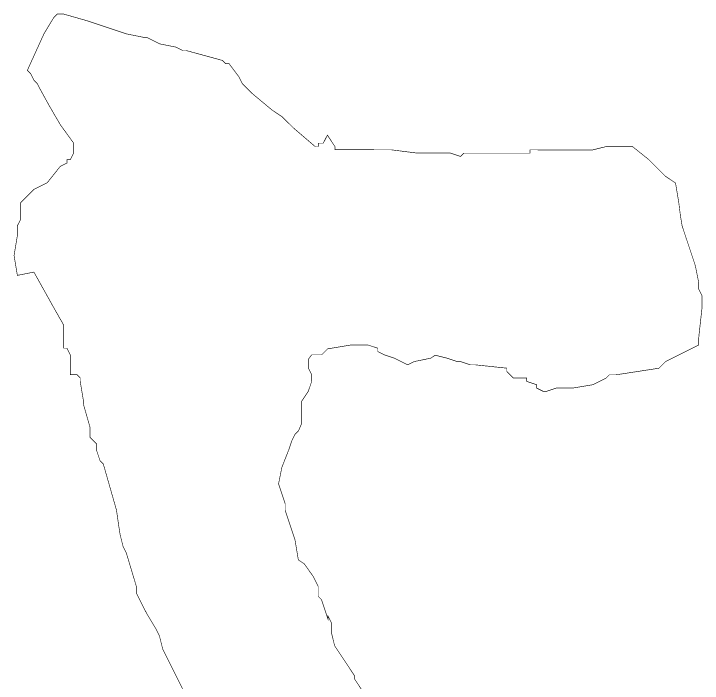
# Model space of a CAD drawing. Header units: metres. Extents: x 339894 to 343366, y 1762131 to 1766575.
# Drawn here: x 341081 to 343366, y 1764353 to 1766575 of the extents above; entities that cross this region are included whole.
import ezdxf

# ---------------------------------------------------------------- set-up
doc = ezdxf.new("R2010")
doc.units = ezdxf.units.M

msp = doc.modelspace()

# ---------------------------------------------------------------- linework, layer by layer
at = {"color": 6, "const_width": 2}
msp.add_lwpolyline([(341641.4, 1764334.5), (341575.6, 1764466.3), (341564.6, 1764510.2), (341553.7, 1764532.2), (341522.5, 1764584.2), (341487.8, 1764652.9), (341487.9, 1764674.9), (341463.4, 1764756.4), (341454.9, 1764784.7), (341444, 1764806.7), (341433.9, 1764847), (341428, 1764885.8), (341422.1, 1764927.4), (341386, 1765053.7), (341378.2, 1765081.1), (341367.2, 1765092.1), (341356.3, 1765125.1), (341356.3, 1765147), (341334.3, 1765169), (341334.3, 1765201.9), (341312.4, 1765278.8), (341312.4, 1765289.8), (341306.9, 1765322.7), (341301.4, 1765355.6), (341301.5, 1765366.6), (341290.5, 1765377.6), (341268.5, 1765377.6), (341268.5, 1765389.9), (341268.5, 1765443.5), (341257.6, 1765465.4), (341246.6, 1765465.4), (341246.6, 1765490.8), (341246.6, 1765542.3), (341213.7, 1765599.9), (341147.9, 1765717.9), (341093, 1765707), (341089.8, 1765726.2), (341084.7, 1765757), (341082, 1765772.9), (341089.9, 1765820.2), (341093, 1765838.7), (341093, 1765871.7), (341104.1, 1765893.6), (341104.1, 1765948.5), (341148, 1765992.4), (341191.9, 1766014.3), (341235.8, 1766069.2), (341257.8, 1766080.2), (341257.8, 1766091.2), (341268.8, 1766091.2), (341279.8, 1766113.1), (341279.8, 1766146), (341235.9, 1766206.4), (341197.5, 1766272.3), (341167.1, 1766327.8), (341159.1, 1766343.7), (341148.1, 1766354.7), (341137.2, 1766376.6), (341126.2, 1766387.6), (341181.1, 1766508.4), (341214.1, 1766563.2), (341225.1, 1766574.2), (341247, 1766574.2), (341323.8, 1766552.2), (341419.1, 1766520.5), (341455.6, 1766508.3), (341510.4, 1766497.3), (341521.4, 1766497.3), (341541.6, 1766487.2), (341565.3, 1766475.3), (341620.2, 1766464.3), (341642.2, 1766453.3), (341653.2, 1766453.3), (341680.3, 1766445.9), (341773.9, 1766420.3), (341784.9, 1766409.3), (341795.9, 1766409.3), (341828.8, 1766365.4), (341839.7, 1766343.5), (341873.3, 1766310), (341931, 1766261.9), (341938.5, 1766255.6), (341971.4, 1766233.6), (341976.8, 1766228.3), (342009.3, 1766196.5), (342081.2, 1766134.8), (342092.2, 1766134.8), (342092.2, 1766145.7), (342108.6, 1766145.7), (342122, 1766172.4), (342147, 1766134.8), (342147, 1766123.8), (342197, 1766123.8), (342333.7, 1766123.7), (342421.5, 1766112.7), (342531.3, 1766112.7), (342564.2, 1766101.7), (342575.2, 1766112.6), (342723.7, 1766112.6), (342794.7, 1766112.6), (342794.7, 1766123.6), (342830, 1766123.5), (343003.3, 1766123.5), (343047.2, 1766134.4), (343135.1, 1766134.4), (343189.9, 1766090.5), (343244.8, 1766035.6), (343277.7, 1766013.6), (343288.7, 1765947.7), (343294.2, 1765903.8), (343299.7, 1765870.9), (343312.5, 1765832.1), (343335, 1765764.8), (343343.5, 1765739.1), (343354.5, 1765684.2), (343354.5, 1765662.3), (343365.4, 1765640.3), (343365.4, 1765596.4), (343356.3, 1765514.6), (343354.4, 1765494), (343354.4, 1765475.6), (343345.4, 1765471.2), (343244.6, 1765420.8), (343222.6, 1765398.8), (343079.9, 1765376.9), (343058, 1765376.9), (343047, 1765366), (343003, 1765344), (342937.2, 1765333.1), (342882.3, 1765333.1), (342861.5, 1765326.2), (342849.4, 1765322.1), (342838.4, 1765322.1), (342816.4, 1765333.1), (342816.4, 1765344.1), (342783.5, 1765355.1), (342783.5, 1765366.1), (342757.8, 1765366.1), (342739.6, 1765366.1), (342717.7, 1765388), (342717.7, 1765399), (342621.1, 1765409.2), (342613.4, 1765410), (342596.9, 1765410), (342569.8, 1765419.1), (342563.9, 1765421), (342556, 1765421), (342553, 1765421), (342520.1, 1765432), (342479.7, 1765442.1), (342465.2, 1765432.1), (342409.4, 1765420.7), (342388.3, 1765410.1), (342344.5, 1765432.1), (342311.5, 1765443.1), (342289.5, 1765454.1), (342289.5, 1765465.1), (342256.6, 1765476), (342201.7, 1765476.1), (342135.8, 1765465.1), (342124.9, 1765465.1), (342102.9, 1765443.2), (342070, 1765443.2), (342059, 1765428.8), (342059, 1765399.2), (342069.9, 1765377.3), (342069.9, 1765355.3), (342058.9, 1765322.4), (342037, 1765289.5), (342036.9, 1765215.5), (342025.9, 1765190.7), (342015, 1765179.7), (342004, 1765157.7), (342000.9, 1765148.6), (341994.7, 1765130), (341971, 1765069.9), (341960, 1765015.1), (341981.9, 1764949.2), (341981.9, 1764927.2), (342005.7, 1764855.8), (342014.8, 1764828.4), (342025.8, 1764762.5), (342045.6, 1764749.3), (342075.2, 1764707.6), (342091.6, 1764674.7), (342091.6, 1764641.8), (342102.6, 1764630.8), (342124.5, 1764564.9), (342124.5, 1764575.9), (342135.5, 1764553.9), (342135.5, 1764521), (342141.4, 1764497.2), (342146.4, 1764477.1), (342183.5, 1764421.5), (342212.3, 1764378.2), (342212.3, 1764367.3), (342234.2, 1764334.3)], dxfattribs=at)

doc.saveas('drawing.dxf')
